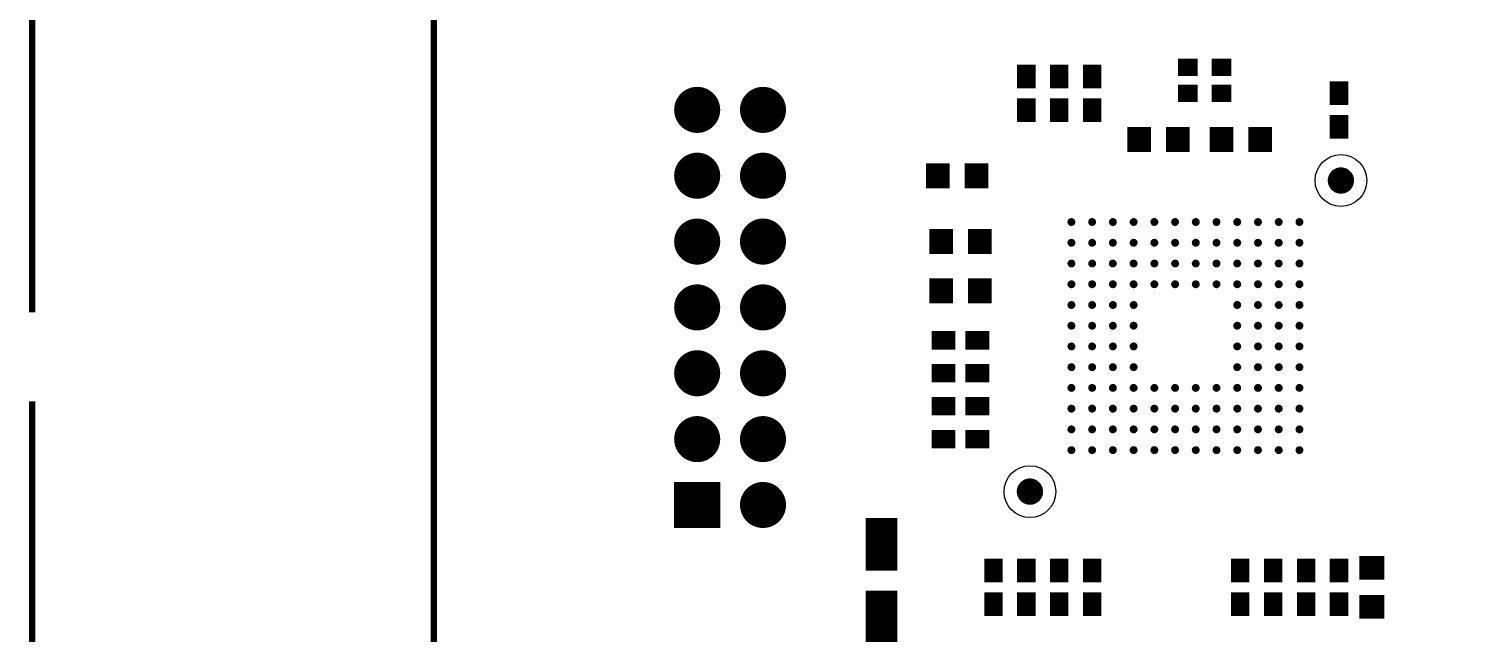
# Model space of a CAD drawing. Extents: x -665 to 9058, y -744 to 6955.
# Drawn here: x -615 to 1577, y 2580 to 3498 of the extents above; entities that cross this region are included whole.
import ezdxf

# ---------------------------------------------------------------- set-up
doc = ezdxf.new("R2010")
doc.units = 0
doc.linetypes.add('KEEPOUT_00011111$0', pattern=[2, 1, 1])
doc.linetypes.add('TRMIDX_4096', pattern=[2, 1, 1])
for name, color, linetype in [('BOARD_OUTLINE_00', 3, 'CONTINUOUS'), ('DIMENSION1_24', 3, 'CONTINUOUS'), ('DIMENSION2_24', 3, 'CONTINUOUS'), ('DRIL_NPLTE_THRU_01', 16, 'CONTINUOUS'), ('DRIL_NPLTE_THRU_02', 171, 'CONTINUOUS'), ('DRIL_NPLTE_THRU_03', 176, 'CONTINUOUS'), ('DRIL_NPLTE_THRU_04', 2, 'CONTINUOUS'), ('DRIL_NPLTE_THRU_05', 3, 'CONTINUOUS'), ('DRIL_NPLTE_THRU_06', 2, 'CONTINUOUS'), ('DRIL_NPLTE_THRU_07', 106, 'CONTINUOUS'), ('DRIL_NPLTE_THRU_08', 5, 'CONTINUOUS'), ('DRIL_NPLTE_THRU_09', 171, 'CONTINUOUS'), ('DRIL_NPLTE_THRU_10', 3, 'CONTINUOUS'), ('DRIL_PLTE_THRU_01', 16, 'CONTINUOUS'), ('DRIL_PLTE_THRU_02', 171, 'CONTINUOUS'), ('DRIL_PLTE_THRU_03', 176, 'CONTINUOUS'), ('DRIL_PLTE_THRU_04', 2, 'CONTINUOUS'), ('DRIL_PLTE_THRU_05', 3, 'CONTINUOUS'), ('DRIL_PLTE_THRU_06', 2, 'CONTINUOUS'), ('DRIL_PLTE_THRU_07', 106, 'CONTINUOUS'), ('DRIL_PLTE_THRU_08', 5, 'CONTINUOUS'), ('DRIL_PLTE_THRU_09', 171, 'CONTINUOUS'), ('DRIL_PLTE_THRU_10', 3, 'CONTINUOUS'), ('DRIL_SYMBOL', 3, 'CONTINUOUS'), ('KEEPOUT_01', 183, 'CONTINUOUS'), ('PADS_BOT', 96, 'CONTINUOUS'), ('PADS_INNER', 1, 'CONTINUOUS'), ('PADS_TOP', 1, 'CONTINUOUS')]:
    doc.layers.add(name, color=color, linetype=linetype)

# ---------------------------------------------------------------- blocks, each defined once
blk = doc.blocks.new('BOARD_35')
at = {"layer": 'BOARD_OUTLINE_00', "const_width": 10}
blk.add_lwpolyline([(500, -9500), (2997.6, -9500), (2997.6, -11940.9), (4021.3, -11940.9), (4021.3, -15500), (736.2, -15500), (500, -13216.5)], close=True, dxfattribs=at)
blk = doc.blocks.new('D_2dfeghi_62')
at = {"layer": 'DIMENSION1_24', "linetype": 'TRMIDX_4096', "const_width": 10}
blk.add_lwpolyline([(-1003.9, 0), (-1003.9, 2696.3)], dxfattribs=at)
at = {"layer": 'DIMENSION2_24', "linetype": 'TRMIDX_4096', "const_width": 10}
blk.add_lwpolyline([(-1003.9, 5527.6), (-1003.9, 2831.3)], dxfattribs=at)
blk = doc.blocks.new('PART_BODY_BOT_27')
at = {"layer": 'KEEPOUT_01', "linetype": 'KEEPOUT_00011111$0'}
for points in [[(275.6, 236.2, 1), (196.9, 236.2, 1)], [(-196.9, -236.2, 1), (-275.6, -236.2, 1)]]:
    blk.add_lwpolyline(points, format="xyb", close=True, dxfattribs=at)
blk = doc.blocks.new('DRIL_HOLE_0')
blk.add_lwpolyline([(0, 0, 1), (0, 0, 1)], format="xyb", close=True)
blk = doc.blocks.new('PAD_0')
blk.add_lwpolyline([(0, 0, 1), (0, 0, 1)], format="xyb", close=True)
blk = doc.blocks.new('PAD_20')
at = {"const_width": 6}
blk.add_lwpolyline([(0, -3, 1), (0, 3, 1)], format="xyb", close=True, dxfattribs=at)
blk = doc.blocks.new('STK_BOT_46')
at = {"layer": 'DRIL_NPLTE_THRU_01'}
blk.add_blockref('DRIL_HOLE_0', (0, 0), dxfattribs=at)
at = {"layer": 'DRIL_NPLTE_THRU_02'}
blk.add_blockref('DRIL_HOLE_0', (0, 0), dxfattribs=at)
at = {"layer": 'DRIL_NPLTE_THRU_03'}
blk.add_blockref('DRIL_HOLE_0', (0, 0), dxfattribs=at)
at = {"layer": 'DRIL_NPLTE_THRU_04'}
blk.add_blockref('DRIL_HOLE_0', (0, 0), dxfattribs=at)
at = {"layer": 'DRIL_NPLTE_THRU_05'}
blk.add_blockref('DRIL_HOLE_0', (0, 0), dxfattribs=at)
at = {"layer": 'DRIL_NPLTE_THRU_06'}
blk.add_blockref('DRIL_HOLE_0', (0, 0), dxfattribs=at)
at = {"layer": 'DRIL_NPLTE_THRU_07'}
blk.add_blockref('DRIL_HOLE_0', (0, 0), dxfattribs=at)
at = {"layer": 'DRIL_NPLTE_THRU_08'}
blk.add_blockref('DRIL_HOLE_0', (0, 0), dxfattribs=at)
at = {"layer": 'DRIL_NPLTE_THRU_09'}
blk.add_blockref('DRIL_HOLE_0', (0, 0), dxfattribs=at)
at = {"layer": 'DRIL_NPLTE_THRU_10'}
blk.add_blockref('DRIL_HOLE_0', (0, 0), dxfattribs=at)
at = {"layer": 'PADS_BOT'}
blk.add_blockref('PAD_20', (0, 0), dxfattribs=at)
at = {"layer": 'PADS_INNER'}
blk.add_blockref('PAD_0', (0, 0), dxfattribs=at)
at = {"layer": 'PADS_TOP'}
blk.add_blockref('PAD_0', (0, 0), dxfattribs=at)
blk = doc.blocks.new('PAD_3')
at = {"const_width": 20}
blk.add_lwpolyline([(0, -10, 1), (0, 10, 1)], format="xyb", close=True, dxfattribs=at)
blk = doc.blocks.new('STK_BOT_5')
at = {"layer": 'DRIL_NPLTE_THRU_01'}
blk.add_blockref('DRIL_HOLE_0', (0, 0), dxfattribs=at)
at = {"layer": 'DRIL_NPLTE_THRU_02'}
blk.add_blockref('DRIL_HOLE_0', (0, 0), dxfattribs=at)
at = {"layer": 'DRIL_NPLTE_THRU_03'}
blk.add_blockref('DRIL_HOLE_0', (0, 0), dxfattribs=at)
at = {"layer": 'DRIL_NPLTE_THRU_04'}
blk.add_blockref('DRIL_HOLE_0', (0, 0), dxfattribs=at)
at = {"layer": 'DRIL_NPLTE_THRU_05'}
blk.add_blockref('DRIL_HOLE_0', (0, 0), dxfattribs=at)
at = {"layer": 'DRIL_NPLTE_THRU_06'}
blk.add_blockref('DRIL_HOLE_0', (0, 0), dxfattribs=at)
at = {"layer": 'DRIL_NPLTE_THRU_07'}
blk.add_blockref('DRIL_HOLE_0', (0, 0), dxfattribs=at)
at = {"layer": 'DRIL_NPLTE_THRU_08'}
blk.add_blockref('DRIL_HOLE_0', (0, 0), dxfattribs=at)
at = {"layer": 'DRIL_NPLTE_THRU_09'}
blk.add_blockref('DRIL_HOLE_0', (0, 0), dxfattribs=at)
at = {"layer": 'DRIL_NPLTE_THRU_10'}
blk.add_blockref('DRIL_HOLE_0', (0, 0), dxfattribs=at)
at = {"layer": 'PADS_BOT'}
blk.add_blockref('PAD_3', (0, 0), dxfattribs=at)
at = {"layer": 'PADS_INNER'}
blk.add_blockref('PAD_0', (0, 0), dxfattribs=at)
at = {"layer": 'PADS_TOP'}
blk.add_blockref('PAD_0', (0, 0), dxfattribs=at)
blk = doc.blocks.new('SYM_BOT_33')
for name, p in [('PART_BODY_BOT_27', (0, 0)), ('STK_BOT_5', (236.2, 236.2)), ('STK_BOT_46', (-173.2, 173.2)), ('STK_BOT_46', (-141.7, 173.2)), ('STK_BOT_46', (-110.2, 173.2)), ('STK_BOT_46', (-78.7, 173.2)), ('STK_BOT_46', (-47.2, 173.2)), ('STK_BOT_46', (-15.7, 173.2)), ('STK_BOT_46', (15.7, 173.2)), ('STK_BOT_46', (47.2, 173.2)), ('STK_BOT_46', (78.7, 173.2)), ('STK_BOT_46', (110.2, 173.2)), ('STK_BOT_46', (141.7, 173.2)), ('STK_BOT_46', (173.2, 173.2)), ('STK_BOT_46', (-173.2, 141.7)), ('STK_BOT_46', (-141.7, 141.7)), ('STK_BOT_46', (-110.2, 141.7)), ('STK_BOT_46', (-78.7, 141.7)), ('STK_BOT_46', (-47.2, 141.7)), ('STK_BOT_46', (-15.7, 141.7)), ('STK_BOT_46', (15.7, 141.7)), ('STK_BOT_46', (47.2, 141.7)), ('STK_BOT_46', (78.7, 141.7)), ('STK_BOT_46', (110.2, 141.7)), ('STK_BOT_46', (141.7, 141.7)), ('STK_BOT_46', (173.2, 141.7)), ('STK_BOT_46', (-173.2, 110.2)), ('STK_BOT_46', (-141.7, 110.2)), ('STK_BOT_46', (-110.2, 110.2)), ('STK_BOT_46', (-78.7, 110.2)), ('STK_BOT_46', (-47.2, 110.2)), ('STK_BOT_46', (-15.7, 110.2)), ('STK_BOT_46', (15.7, 110.2)), ('STK_BOT_46', (47.2, 110.2)), ('STK_BOT_46', (78.7, 110.2)), ('STK_BOT_46', (110.2, 110.2)), ('STK_BOT_46', (141.7, 110.2)), ('STK_BOT_46', (173.2, 110.2)), ('STK_BOT_46', (-173.2, 78.7)), ('STK_BOT_46', (-141.7, 78.7)), ('STK_BOT_46', (-110.2, 78.7)), ('STK_BOT_46', (-78.7, 78.7)), ('STK_BOT_46', (-47.2, 78.7)), ('STK_BOT_46', (-15.7, 78.7)), ('STK_BOT_46', (15.7, 78.7)), ('STK_BOT_46', (47.2, 78.7)), ('STK_BOT_46', (78.7, 78.7)), ('STK_BOT_46', (110.2, 78.7)), ('STK_BOT_46', (141.7, 78.7)), ('STK_BOT_46', (173.2, 78.7)), ('STK_BOT_46', (-173.2, 47.2)), ('STK_BOT_46', (-141.7, 47.2)), ('STK_BOT_46', (-110.2, 47.2)), ('STK_BOT_46', (-78.7, 47.2)), ('STK_BOT_46', (78.7, 47.2)), ('STK_BOT_46', (110.2, 47.2)), ('STK_BOT_46', (141.7, 47.2)), ('STK_BOT_46', (173.2, 47.2)), ('STK_BOT_46', (-173.2, 15.7)), ('STK_BOT_46', (-141.7, 15.7)), ('STK_BOT_46', (-110.2, 15.7)), ('STK_BOT_46', (-78.7, 15.7)), ('STK_BOT_46', (78.7, 15.7)), ('STK_BOT_46', (110.2, 15.7)), ('STK_BOT_46', (141.7, 15.7)), ('STK_BOT_46', (173.2, 15.7)), ('STK_BOT_46', (-173.2, -15.7)), ('STK_BOT_46', (-141.7, -15.7)), ('STK_BOT_46', (-110.2, -15.7)), ('STK_BOT_46', (-78.7, -15.7)), ('STK_BOT_46', (78.7, -15.7)), ('STK_BOT_46', (110.2, -15.7)), ('STK_BOT_46', (141.7, -15.7)), ('STK_BOT_46', (173.2, -15.7)), ('STK_BOT_46', (-173.2, -47.2)), ('STK_BOT_46', (-141.7, -47.2)), ('STK_BOT_46', (-110.2, -47.2)), ('STK_BOT_46', (-78.7, -47.2)), ('STK_BOT_46', (78.7, -47.2)), ('STK_BOT_46', (110.2, -47.2)), ('STK_BOT_46', (141.7, -47.2)), ('STK_BOT_46', (173.2, -47.2)), ('STK_BOT_46', (-173.2, -78.7)), ('STK_BOT_46', (-141.7, -78.7)), ('STK_BOT_46', (-110.2, -78.7)), ('STK_BOT_46', (-78.7, -78.7)), ('STK_BOT_46', (-47.2, -78.7)), ('STK_BOT_46', (-15.7, -78.7)), ('STK_BOT_46', (15.7, -78.7)), ('STK_BOT_46', (47.2, -78.7)), ('STK_BOT_46', (78.7, -78.7)), ('STK_BOT_46', (110.2, -78.7)), ('STK_BOT_46', (141.7, -78.7)), ('STK_BOT_46', (173.2, -78.7)), ('STK_BOT_46', (-173.2, -110.2)), ('STK_BOT_46', (-141.7, -110.2)), ('STK_BOT_46', (-110.2, -110.2)), ('STK_BOT_46', (-78.7, -110.2)), ('STK_BOT_46', (-47.2, -110.2)), ('STK_BOT_46', (-15.7, -110.2)), ('STK_BOT_46', (15.7, -110.2)), ('STK_BOT_46', (47.2, -110.2)), ('STK_BOT_46', (78.7, -110.2)), ('STK_BOT_46', (110.2, -110.2)), ('STK_BOT_46', (141.7, -110.2)), ('STK_BOT_46', (173.2, -110.2)), ('STK_BOT_46', (-173.2, -141.7)), ('STK_BOT_46', (-141.7, -141.7)), ('STK_BOT_46', (-110.2, -141.7)), ('STK_BOT_46', (-78.7, -141.7)), ('STK_BOT_46', (-47.2, -141.7)), ('STK_BOT_46', (-15.7, -141.7)), ('STK_BOT_46', (15.7, -141.7)), ('STK_BOT_46', (47.2, -141.7)), ('STK_BOT_46', (78.7, -141.7)), ('STK_BOT_46', (110.2, -141.7)), ('STK_BOT_46', (141.7, -141.7)), ('STK_BOT_46', (173.2, -141.7)), ('STK_BOT_46', (-173.2, -173.2)), ('STK_BOT_46', (-141.7, -173.2)), ('STK_BOT_46', (-110.2, -173.2)), ('STK_BOT_46', (-78.7, -173.2)), ('STK_BOT_46', (-47.2, -173.2)), ('STK_BOT_46', (-15.7, -173.2)), ('STK_BOT_46', (15.7, -173.2)), ('STK_BOT_46', (47.2, -173.2)), ('STK_BOT_46', (78.7, -173.2)), ('STK_BOT_46', (110.2, -173.2)), ('STK_BOT_46', (141.7, -173.2)), ('STK_BOT_46', (173.2, -173.2)), ('STK_BOT_5', (-236.2, -236.2))]:
    blk.add_blockref(name, p)
blk = doc.blocks.new('PART_BOT_58')
blk.add_blockref('SYM_BOT_33', (0, 0))
blk = doc.blocks.new('PAD_13')
at = {"const_width": 36}
blk.add_lwpolyline([(-19, 0), (19, 0)], dxfattribs=at)
blk = doc.blocks.new('STK_BOT_17')
at = {"layer": 'DRIL_NPLTE_THRU_01'}
blk.add_blockref('DRIL_HOLE_0', (0, 0), dxfattribs=at)
at = {"layer": 'DRIL_NPLTE_THRU_02'}
blk.add_blockref('DRIL_HOLE_0', (0, 0), dxfattribs=at)
at = {"layer": 'DRIL_NPLTE_THRU_03'}
blk.add_blockref('DRIL_HOLE_0', (0, 0), dxfattribs=at)
at = {"layer": 'DRIL_NPLTE_THRU_04'}
blk.add_blockref('DRIL_HOLE_0', (0, 0), dxfattribs=at)
at = {"layer": 'DRIL_NPLTE_THRU_05'}
blk.add_blockref('DRIL_HOLE_0', (0, 0), dxfattribs=at)
at = {"layer": 'DRIL_NPLTE_THRU_06'}
blk.add_blockref('DRIL_HOLE_0', (0, 0), dxfattribs=at)
at = {"layer": 'DRIL_NPLTE_THRU_07'}
blk.add_blockref('DRIL_HOLE_0', (0, 0), dxfattribs=at)
at = {"layer": 'DRIL_NPLTE_THRU_08'}
blk.add_blockref('DRIL_HOLE_0', (0, 0), dxfattribs=at)
at = {"layer": 'DRIL_NPLTE_THRU_09'}
blk.add_blockref('DRIL_HOLE_0', (0, 0), dxfattribs=at)
at = {"layer": 'DRIL_NPLTE_THRU_10'}
blk.add_blockref('DRIL_HOLE_0', (0, 0), dxfattribs=at)
at = {"layer": 'PADS_BOT', "rotation": 90}
blk.add_blockref('PAD_13', (0, 0), dxfattribs=at)
at = {"layer": 'PADS_INNER'}
blk.add_blockref('PAD_0', (0, 0), dxfattribs=at)
at = {"layer": 'PADS_TOP'}
blk.add_blockref('PAD_0', (0, 0), dxfattribs=at)
blk = doc.blocks.new('PAD_11')
blk.add_lwpolyline([(0, 0), (0, 0)])
blk = doc.blocks.new('STK_BOT_16')
at = {"layer": 'DRIL_NPLTE_THRU_01'}
blk.add_blockref('DRIL_HOLE_0', (0, 0), dxfattribs=at)
at = {"layer": 'DRIL_NPLTE_THRU_02'}
blk.add_blockref('DRIL_HOLE_0', (0, 0), dxfattribs=at)
at = {"layer": 'DRIL_NPLTE_THRU_03'}
blk.add_blockref('DRIL_HOLE_0', (0, 0), dxfattribs=at)
at = {"layer": 'DRIL_NPLTE_THRU_04'}
blk.add_blockref('DRIL_HOLE_0', (0, 0), dxfattribs=at)
at = {"layer": 'DRIL_NPLTE_THRU_05'}
blk.add_blockref('DRIL_HOLE_0', (0, 0), dxfattribs=at)
at = {"layer": 'DRIL_NPLTE_THRU_06'}
blk.add_blockref('DRIL_HOLE_0', (0, 0), dxfattribs=at)
at = {"layer": 'DRIL_NPLTE_THRU_07'}
blk.add_blockref('DRIL_HOLE_0', (0, 0), dxfattribs=at)
at = {"layer": 'DRIL_NPLTE_THRU_08'}
blk.add_blockref('DRIL_HOLE_0', (0, 0), dxfattribs=at)
at = {"layer": 'DRIL_NPLTE_THRU_09'}
blk.add_blockref('DRIL_HOLE_0', (0, 0), dxfattribs=at)
at = {"layer": 'DRIL_NPLTE_THRU_10'}
blk.add_blockref('DRIL_HOLE_0', (0, 0), dxfattribs=at)
at = {"layer": 'PADS_BOT', "rotation": 90}
blk.add_blockref('PAD_13', (0, 0), dxfattribs=at)
at = {"layer": 'PADS_INNER'}
blk.add_blockref('PAD_0', (0, 0), dxfattribs=at)
at = {"layer": 'PADS_TOP'}
blk.add_blockref('PAD_11', (0, 0), dxfattribs=at)
blk = doc.blocks.new('SYM_BOT_18')
for name, p in [('STK_BOT_17', (-29.5, 0)), ('STK_BOT_16', (29.5, 0))]:
    blk.add_blockref(name, p)
blk = doc.blocks.new('PART_BOT_59')
blk.add_blockref('SYM_BOT_18', (0, 0))
blk = doc.blocks.new('PAD_22')
at = {"const_width": 26}
blk.add_lwpolyline([(-15, 0), (15, 0)], dxfattribs=at)
blk = doc.blocks.new('STK_BOT_47')
at = {"layer": 'DRIL_NPLTE_THRU_01'}
blk.add_blockref('DRIL_HOLE_0', (0, 0), dxfattribs=at)
at = {"layer": 'DRIL_NPLTE_THRU_02'}
blk.add_blockref('DRIL_HOLE_0', (0, 0), dxfattribs=at)
at = {"layer": 'DRIL_NPLTE_THRU_03'}
blk.add_blockref('DRIL_HOLE_0', (0, 0), dxfattribs=at)
at = {"layer": 'DRIL_NPLTE_THRU_04'}
blk.add_blockref('DRIL_HOLE_0', (0, 0), dxfattribs=at)
at = {"layer": 'DRIL_NPLTE_THRU_05'}
blk.add_blockref('DRIL_HOLE_0', (0, 0), dxfattribs=at)
at = {"layer": 'DRIL_NPLTE_THRU_06'}
blk.add_blockref('DRIL_HOLE_0', (0, 0), dxfattribs=at)
at = {"layer": 'DRIL_NPLTE_THRU_07'}
blk.add_blockref('DRIL_HOLE_0', (0, 0), dxfattribs=at)
at = {"layer": 'DRIL_NPLTE_THRU_08'}
blk.add_blockref('DRIL_HOLE_0', (0, 0), dxfattribs=at)
at = {"layer": 'DRIL_NPLTE_THRU_09'}
blk.add_blockref('DRIL_HOLE_0', (0, 0), dxfattribs=at)
at = {"layer": 'DRIL_NPLTE_THRU_10'}
blk.add_blockref('DRIL_HOLE_0', (0, 0), dxfattribs=at)
at = {"layer": 'PADS_BOT'}
blk.add_blockref('PAD_22', (0, 0), dxfattribs=at)
at = {"layer": 'PADS_INNER'}
blk.add_blockref('PAD_0', (0, 0), dxfattribs=at)
at = {"layer": 'PADS_TOP'}
blk.add_blockref('PAD_0', (0, 0), dxfattribs=at)
blk = doc.blocks.new('SYM_BOT_34')
for p in [(-25.6, 19.7), (25.6, 19.7), (-25.6, -19.7), (25.6, -19.7)]:
    blk.add_blockref('STK_BOT_47', p)
blk = doc.blocks.new('PART_BOT_61')
blk.add_blockref('SYM_BOT_34', (0, 0))
blk = doc.blocks.new('SYM_BOT_16')
for name, p in [('STK_BOT_17', (-29.5, 0)), ('STK_BOT_16', (29.5, 0))]:
    blk.add_blockref(name, p)
blk = doc.blocks.new('PART_BOT_62')
blk.add_blockref('SYM_BOT_16', (0, 0))
blk = doc.blocks.new('PART_BOT_63')
blk.add_blockref('SYM_BOT_16', (0, 0))
blk = doc.blocks.new('PAD_24')
at = {"const_width": 48}
blk.add_lwpolyline([(-40, 0), (40, 0)], dxfattribs=at)
blk = doc.blocks.new('STK_BOT_21')
at = {"layer": 'DRIL_PLTE_THRU_01'}
blk.add_blockref('DRIL_HOLE_0', (0, 0), dxfattribs=at)
at = {"layer": 'DRIL_PLTE_THRU_02'}
blk.add_blockref('DRIL_HOLE_0', (0, 0), dxfattribs=at)
at = {"layer": 'DRIL_PLTE_THRU_03'}
blk.add_blockref('DRIL_HOLE_0', (0, 0), dxfattribs=at)
at = {"layer": 'DRIL_PLTE_THRU_04'}
blk.add_blockref('DRIL_HOLE_0', (0, 0), dxfattribs=at)
at = {"layer": 'DRIL_PLTE_THRU_05'}
blk.add_blockref('DRIL_HOLE_0', (0, 0), dxfattribs=at)
at = {"layer": 'DRIL_PLTE_THRU_06'}
blk.add_blockref('DRIL_HOLE_0', (0, 0), dxfattribs=at)
at = {"layer": 'DRIL_PLTE_THRU_07'}
blk.add_blockref('DRIL_HOLE_0', (0, 0), dxfattribs=at)
at = {"layer": 'DRIL_PLTE_THRU_08'}
blk.add_blockref('DRIL_HOLE_0', (0, 0), dxfattribs=at)
at = {"layer": 'DRIL_PLTE_THRU_09'}
blk.add_blockref('DRIL_HOLE_0', (0, 0), dxfattribs=at)
at = {"layer": 'DRIL_PLTE_THRU_10'}
blk.add_blockref('DRIL_HOLE_0', (0, 0), dxfattribs=at)
at = {"layer": 'PADS_BOT'}
blk.add_blockref('PAD_24', (0, 0), dxfattribs=at)
at = {"layer": 'PADS_INNER'}
blk.add_blockref('PAD_0', (0, 0), dxfattribs=at)
at = {"layer": 'PADS_TOP'}
blk.add_blockref('PAD_0', (0, 0), dxfattribs=at)
blk = doc.blocks.new('SYM_BOT_19')
for p in [(-55.1, 0), (55.1, 0)]:
    blk.add_blockref('STK_BOT_21', p)
blk = doc.blocks.new('PART_BOT_83')
blk.add_blockref('SYM_BOT_19', (0, 0))
blk = doc.blocks.new('PART_BOT_88')
blk.add_blockref('SYM_BOT_18', (0, 0))
blk = doc.blocks.new('PART_BOT_89')
blk.add_blockref('SYM_BOT_18', (0, 0))
blk = doc.blocks.new('DRIL_SYMBOL_40')
at = {"layer": 'DRIL_SYMBOL', "const_width": 2}
for points in [[(-10, 0), (10, 0)], [(0, -10), (0, 10)]]:
    blk.add_lwpolyline(points, dxfattribs=at)
blk = doc.blocks.new('DRIL_HOLE_40')
at = {"const_width": 20}
blk.add_lwpolyline([(-10, 0, 1), (10, 0, 1)], format="xyb", close=True, dxfattribs=at)
blk.add_blockref('DRIL_SYMBOL_40', (0, 0))
blk = doc.blocks.new('PAD_39')
at = {"const_width": 35}
blk.add_lwpolyline([(0, -17.5, 1), (0, 17.5, 1)], format="xyb", close=True, dxfattribs=at)
blk = doc.blocks.new('PAD_40')
at = {"const_width": 70}
blk.add_lwpolyline([(-35, 0), (35, 0)], dxfattribs=at)
blk = doc.blocks.new('STK_BOT_19')
at = {"layer": 'DRIL_PLTE_THRU_01'}
blk.add_blockref('DRIL_HOLE_40', (0, 0), dxfattribs=at)
at = {"layer": 'DRIL_PLTE_THRU_02'}
blk.add_blockref('DRIL_HOLE_40', (0, 0), dxfattribs=at)
at = {"layer": 'DRIL_PLTE_THRU_03'}
blk.add_blockref('DRIL_HOLE_40', (0, 0), dxfattribs=at)
at = {"layer": 'DRIL_PLTE_THRU_04'}
blk.add_blockref('DRIL_HOLE_40', (0, 0), dxfattribs=at)
at = {"layer": 'DRIL_PLTE_THRU_05'}
blk.add_blockref('DRIL_HOLE_40', (0, 0), dxfattribs=at)
at = {"layer": 'DRIL_PLTE_THRU_06'}
blk.add_blockref('DRIL_HOLE_40', (0, 0), dxfattribs=at)
at = {"layer": 'DRIL_PLTE_THRU_07'}
blk.add_blockref('DRIL_HOLE_40', (0, 0), dxfattribs=at)
at = {"layer": 'DRIL_PLTE_THRU_08'}
blk.add_blockref('DRIL_HOLE_40', (0, 0), dxfattribs=at)
at = {"layer": 'DRIL_PLTE_THRU_09'}
blk.add_blockref('DRIL_HOLE_40', (0, 0), dxfattribs=at)
at = {"layer": 'DRIL_PLTE_THRU_10'}
blk.add_blockref('DRIL_HOLE_40', (0, 0), dxfattribs=at)
at = {"layer": 'PADS_BOT'}
blk.add_blockref('PAD_40', (0, 0), dxfattribs=at)
at = {"layer": 'PADS_INNER'}
blk.add_blockref('PAD_39', (0, 0), dxfattribs=at)
at = {"layer": 'PADS_TOP'}
blk.add_blockref('PAD_40', (0, 0), dxfattribs=at)
blk = doc.blocks.new('STK_BOT_18')
at = {"layer": 'DRIL_PLTE_THRU_01'}
blk.add_blockref('DRIL_HOLE_40', (0, 0), dxfattribs=at)
at = {"layer": 'DRIL_PLTE_THRU_02'}
blk.add_blockref('DRIL_HOLE_40', (0, 0), dxfattribs=at)
at = {"layer": 'DRIL_PLTE_THRU_03'}
blk.add_blockref('DRIL_HOLE_40', (0, 0), dxfattribs=at)
at = {"layer": 'DRIL_PLTE_THRU_04'}
blk.add_blockref('DRIL_HOLE_40', (0, 0), dxfattribs=at)
at = {"layer": 'DRIL_PLTE_THRU_05'}
blk.add_blockref('DRIL_HOLE_40', (0, 0), dxfattribs=at)
at = {"layer": 'DRIL_PLTE_THRU_06'}
blk.add_blockref('DRIL_HOLE_40', (0, 0), dxfattribs=at)
at = {"layer": 'DRIL_PLTE_THRU_07'}
blk.add_blockref('DRIL_HOLE_40', (0, 0), dxfattribs=at)
at = {"layer": 'DRIL_PLTE_THRU_08'}
blk.add_blockref('DRIL_HOLE_40', (0, 0), dxfattribs=at)
at = {"layer": 'DRIL_PLTE_THRU_09'}
blk.add_blockref('DRIL_HOLE_40', (0, 0), dxfattribs=at)
at = {"layer": 'DRIL_PLTE_THRU_10'}
blk.add_blockref('DRIL_HOLE_40', (0, 0), dxfattribs=at)
at = {"layer": 'PADS_BOT'}
blk.add_blockref('PAD_39', (0, 0), dxfattribs=at)
at = {"layer": 'PADS_INNER'}
blk.add_blockref('PAD_39', (0, 0), dxfattribs=at)
at = {"layer": 'PADS_TOP'}
blk.add_blockref('PAD_39', (0, 0), dxfattribs=at)
blk = doc.blocks.new('SYM_BOT_49')
for name, p in [('STK_BOT_18', (0, 100)), ('STK_BOT_18', (100, 100)), ('STK_BOT_18', (200, 100)), ('STK_BOT_18', (300, 100)), ('STK_BOT_18', (400, 100)), ('STK_BOT_18', (500, 100)), ('STK_BOT_18', (600, 100)), ('STK_BOT_19', (0, 0)), ('STK_BOT_18', (100, 0)), ('STK_BOT_18', (200, 0)), ('STK_BOT_18', (300, 0)), ('STK_BOT_18', (400, 0)), ('STK_BOT_18', (500, 0)), ('STK_BOT_18', (600, 0))]:
    blk.add_blockref(name, p)
blk = doc.blocks.new('PART_BOT_169')
blk.add_blockref('SYM_BOT_49', (0, 0))
blk = doc.blocks.new('PAD_31')
at = {"const_width": 28}
blk.add_lwpolyline([(-18, 0), (18, 0)], dxfattribs=at)
blk = doc.blocks.new('STK_BOT_118')
at = {"layer": 'DRIL_NPLTE_THRU_01'}
blk.add_blockref('DRIL_HOLE_0', (0, 0), dxfattribs=at)
at = {"layer": 'DRIL_NPLTE_THRU_02'}
blk.add_blockref('DRIL_HOLE_0', (0, 0), dxfattribs=at)
at = {"layer": 'DRIL_NPLTE_THRU_03'}
blk.add_blockref('DRIL_HOLE_0', (0, 0), dxfattribs=at)
at = {"layer": 'DRIL_NPLTE_THRU_04'}
blk.add_blockref('DRIL_HOLE_0', (0, 0), dxfattribs=at)
at = {"layer": 'DRIL_NPLTE_THRU_05'}
blk.add_blockref('DRIL_HOLE_0', (0, 0), dxfattribs=at)
at = {"layer": 'DRIL_NPLTE_THRU_06'}
blk.add_blockref('DRIL_HOLE_0', (0, 0), dxfattribs=at)
at = {"layer": 'DRIL_NPLTE_THRU_07'}
blk.add_blockref('DRIL_HOLE_0', (0, 0), dxfattribs=at)
at = {"layer": 'DRIL_NPLTE_THRU_08'}
blk.add_blockref('DRIL_HOLE_0', (0, 0), dxfattribs=at)
at = {"layer": 'DRIL_NPLTE_THRU_09'}
blk.add_blockref('DRIL_HOLE_0', (0, 0), dxfattribs=at)
at = {"layer": 'DRIL_NPLTE_THRU_10'}
blk.add_blockref('DRIL_HOLE_0', (0, 0), dxfattribs=at)
at = {"layer": 'PADS_BOT'}
blk.add_blockref('PAD_31', (0, 0), dxfattribs=at)
at = {"layer": 'PADS_INNER'}
blk.add_blockref('PAD_0', (0, 0), dxfattribs=at)
at = {"layer": 'PADS_TOP'}
blk.add_blockref('PAD_0', (0, 0), dxfattribs=at)
blk = doc.blocks.new('SYM_BOT_54')
for p in [(-25.6, 0), (25.6, 0)]:
    blk.add_blockref('STK_BOT_118', p)
blk = doc.blocks.new('PART_BOT_281')
blk.add_blockref('SYM_BOT_54', (0, 0))
blk = doc.blocks.new('PART_BOT_283')
blk.add_blockref('SYM_BOT_54', (0, 0))
blk = doc.blocks.new('PART_BOT_284')
blk.add_blockref('SYM_BOT_54', (0, 0))
blk = doc.blocks.new('PART_BOT_285')
blk.add_blockref('SYM_BOT_54', (0, 0))
blk = doc.blocks.new('PART_BOT_286')
blk.add_blockref('SYM_BOT_54', (0, 0))
blk = doc.blocks.new('PART_BOT_287')
blk.add_blockref('SYM_BOT_54', (0, 0))
blk = doc.blocks.new('PART_BOT_288')
blk.add_blockref('SYM_BOT_54', (0, 0))
blk = doc.blocks.new('PART_BOT_289')
blk.add_blockref('SYM_BOT_54', (0, 0))
blk = doc.blocks.new('PART_BOT_290')
blk.add_blockref('SYM_BOT_54', (0, 0))
blk = doc.blocks.new('PART_BOT_291')
blk.add_blockref('SYM_BOT_54', (0, 0))
blk = doc.blocks.new('PART_BOT_292')
blk.add_blockref('SYM_BOT_54', (0, 0))
blk = doc.blocks.new('PART_BOT_293')
blk.add_blockref('SYM_BOT_54', (0, 0))
blk = doc.blocks.new('PART_BOT_294')
blk.add_blockref('SYM_BOT_54', (0, 0))
blk = doc.blocks.new('PART_BOT_296')
blk.add_blockref('SYM_BOT_54', (0, 0))
blk = doc.blocks.new('PART_BOT_297')
blk.add_blockref('SYM_BOT_54', (0, 0))
blk = doc.blocks.new('PART_BOT_299')
blk.add_blockref('SYM_BOT_54', (0, 0))
blk = doc.blocks.new('PART_BOT_327')
blk.add_blockref('SYM_BOT_18', (0, 0))

msp = doc.modelspace()

# ---------------------------------------------------------------- block references
for name, p in [('BOARD_35', (-500, 15500)), ('D_2dfeghi_62', (393.7, 236.2))]:
    msp.add_blockref(name, p)
at = {"xscale": -1}
for name, p, rotation in [('PART_BOT_299', (900, 3400), -270), ('PART_BOT_290', (950, 3400), -270), ('PART_BOT_292', (1000, 3400), -270), ('PART_BOT_281', (1375, 3375), -270), ('PART_BOT_169', (400, 2775), -90), ('PART_BOT_62', (1225.8, 3329.9), -180), ('PART_BOT_58', (1141.7, 3031.5), -90), ('PART_BOT_88', (800, 3175), -180), ('PART_BOT_89', (800, 3100), -180), ('PART_BOT_289', (800, 3025), -180), ('PART_BOT_288', (800, 2975), -180), ('PART_BOT_287', (800, 2925), -180), ('PART_BOT_296', (800, 2875), -180), ('PART_BOT_83', (680, 2660), -270), ('PART_BOT_283', (850, 2650), -270), ('PART_BOT_284', (900, 2650), -270), ('PART_BOT_293', (950, 2650), -90), ('PART_BOT_291', (1000, 2650), -90), ('PART_BOT_285', (1225, 2650), -90), ('PART_BOT_297', (1275, 2650), -90), ('PART_BOT_286', (1325, 2650), -90), ('PART_BOT_294', (1375, 2650), -90), ('PART_BOT_59', (1425, 2650), -90)]:
    msp.add_blockref(name, p, dxfattribs=dict(at, rotation=rotation))
for name, p in [('PART_BOT_61', (1170.8, 3419.9)), ('PART_BOT_63', (1100.8, 3329.9)), ('PART_BOT_327', (795, 3275))]:
    msp.add_blockref(name, p, dxfattribs=at)

doc.saveas('drawing.dxf')
